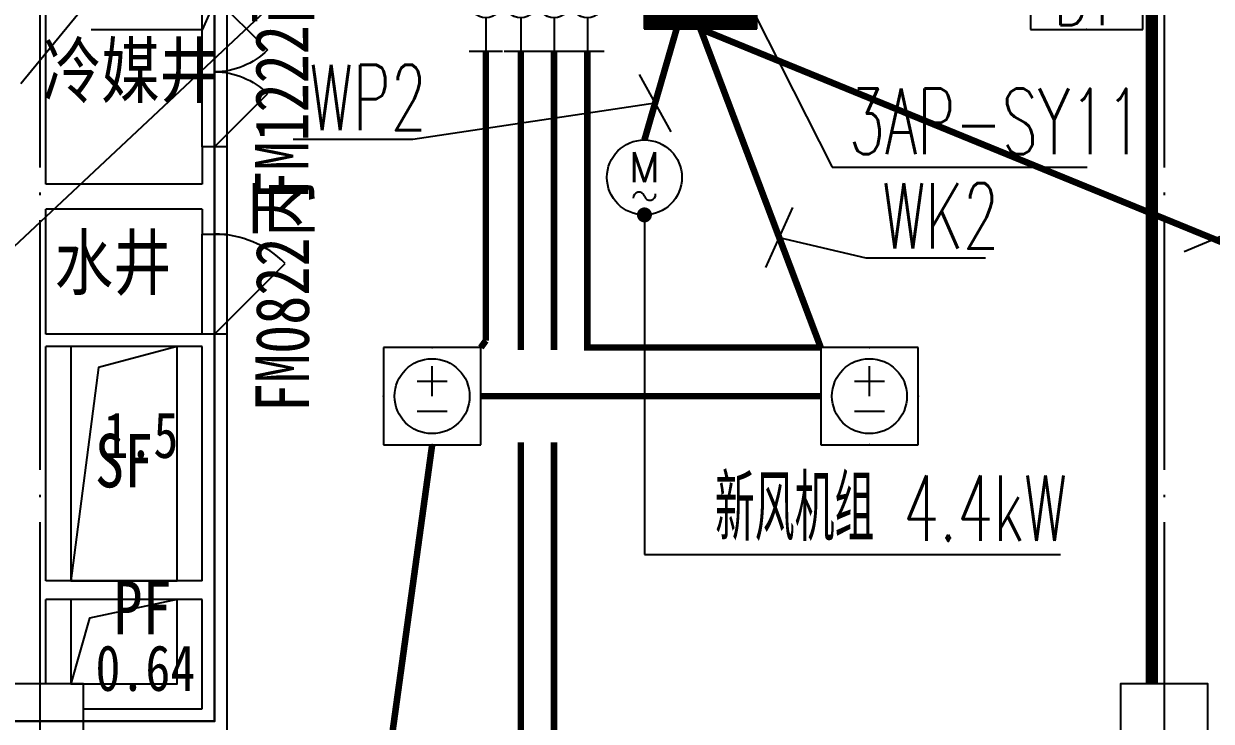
# Model space of a CAD drawing. Extents: x -233336 to 840473, y -28113 to 330904.
# Drawn here: x 32272 to 41776, y 186000 to 191585 of the extents above; entities that cross this region are included whole.
import ezdxf
from ezdxf.enums import TextEntityAlignment as Align
from ezdxf.xclip import XClip

# ---------------------------------------------------------------- set-up
doc = ezdxf.new("R2010")
doc.units = 0
doc.header["$LTSCALE"] = 1000
doc.header["$XCLIPFRAME"] = 2
for name, pattern in [('104-14# 核心筒$0$DOTE', [2.42, 2, -0.2, 0.02, -0.2]), ('DASH', [0.35, 0.25, -0.1]), ('X-104 14#平面$0$DASH', [0.35, 0.25, -0.1])]:
    doc.linetypes.add(name, pattern=pattern)
doc.layers.get('0').update_dxf_attribs({"linetype": 'CONTINUOUS'})
for name, color, linetype in [('104-14# 核心筒$0$02-TEXT_标注', 9, 'CONTINUOUS'), ('104-14# 核心筒$0$A-TECH_结构', 8, 'CONTINUOUS'), ('104-14# 核心筒$0$A_AXIS-轴线', 8, '104-14# 核心筒$0$DOTE'), ('104-14# 核心筒$0$A_STR-砌块墙', 7, 'CONTINUOUS'), ('104-14# 核心筒$0$A_STR-砼柱', 8, 'CONTINUOUS'), ('104-14# 核心筒$0$DOOR_FIRE', 8, 'CONTINUOUS'), ('104-14# 核心筒$0$DOOR_FIRE_TEXT', 7, 'CONTINUOUS'), ('DIM-动力', 80, 'CONTINUOUS'), ('DIM-插座', 80, 'CONTINUOUS'), ('DIM-箱柜', 80, 'CONTINUOUS'), ('EQUIP-动力', 80, 'CONTINUOUS'), ('EQUIP-照明', 80, 'CONTINUOUS'), ('EQUIP-箱柜', 80, 'CONTINUOUS'), ('WIRE-动力', 50, 'CONTINUOUS'), ('WIRE-动力控制', 160, 'DASH'), ('WIRE-插座', 160, 'CONTINUOUS'), ('X-104 14#平面$0$挡烟垂壁', 5, 'CONTINUOUS')]:
    doc.layers.add(name, color=color, linetype=linetype)
doc.layers.add('104-14# 核心筒$0$04-不打印_辅助线', color=8, linetype='CONTINUOUS', plot=False)
doc.layers.add('X-104 14#平面$0$000套内', color=8, linetype='CONTINUOUS', lineweight=30)
doc.styles.add('104-14# 核心筒$0$_TCH_SPACE', font='STXIHEI.TTF', dxfattribs={"width": 0.8, "height": 5})
doc.styles.add('104-14# 核心筒$0$_TCH_WINDOW', font='STXIHEI.TTF', dxfattribs={"width": 0.8, "height": 3.5})
doc.styles.add('104-14# 核心筒$0$Standard', font='STXIHEI.TTF', dxfattribs={"width": 0.8})
doc.styles.add('_TCH_LABEL', font='COMPLEX', dxfattribs={"bigfont": 'GBCBIG'})
doc.styles.add('_TEL_DIM', font='ROMANS2', dxfattribs={"width": 0.8, "height": 3.5, "bigfont": 'HZDF2'})
doc.styles.get("Standard").update_dxf_attribs({"font": 'GBENOR', "bigfont": 'GBCBIG'})

# ---------------------------------------------------------------- blocks, each defined once
blk = doc.blocks.new('$equip$00001811')
blk.add_circle((0, 0), 0.5)
for centre, radius, start, end in [((-0.073, -0.273), 0.0768, 17.2272, 184.2164), ((0.073, -0.227), 0.0769, 197.2591, 5.1179)]:
    blk.add_arc(centre, radius, start, end)
at = {"color": 7, "style": '_TEL_DIM'}
blk.add_attdef('$TEXT$', text='', height=0.4, dxfattribs=at).set_placement((0.001, 0.137), align=Align.MIDDLE_CENTER)
at = {"color": 7, "style": '_TEL_DIM', "flags": 1}
blk.add_attdef('A', text='', height=0.00002, dxfattribs=at).set_placement((0, 0), align=Align.MIDDLE_CENTER)
blk = doc.blocks.new('104-14# 核心筒$0$$DorLib2D$00000116')
at = {"color": 0}
for p, q in [((-0.5, 0), (-0.1464, 0.3536)), ((0.5, 0), (0.1464, 0.3536))]:
    blk.add_line(p, q, dxfattribs=at)
for centre, start, end in [((-0.5, 0), 0, 45), ((0.5, 0), 135, 180)]:
    blk.add_arc(centre, 0.5, start, end, dxfattribs=at)
blk = doc.blocks.new('104-14# 核心筒$0$$DorLib2D$00000114')
at = {"color": 0}
blk.add_line((0.5, 0), (-0.207, 0.707), dxfattribs=at)
blk.add_arc((0.5, 0), 1, 135, 180, dxfattribs=at)
blk = doc.blocks.new('_FZHK')
blk.add_lwpolyline([(-0.5, -0.5), (0.5, -0.5), (0.5, 0.5), (-0.5, 0.5)], close=True)
blk = doc.blocks.new('104-14# 核心筒')
at = {"layer": '104-14# 核心筒$0$A-TECH_结构'}
for points in [[(33500, 189000), (32650, 189000), (32650, 187125), (33500, 187125), (33500, 189000), (32871, 188832.1), (32650, 187125)], [(33500, 186975), (32650, 186975), (32650, 186300), (33500, 186300), (33500, 186975), (32798, 186825.1), (32650, 186300)]]:
    blk.add_lwpolyline(points, dxfattribs=at)
at = {"layer": '104-14# 核心筒$0$A_AXIS-轴线'}
for p, q in [((32400, 228733.6), (32400, 169654.9)), ((41400, 228733.6), (41400, 169654.9))]:
    blk.add_line(p, q, dxfattribs=at)
at = {"layer": '104-14# 核心筒$0$A_STR-砌块墙'}
for p, q in [((32450, 190300), (32450, 192200)), ((33900, 190600), (33700, 190600)), ((33700, 190600), (33700, 190300)), ((33900, 190200), (33900, 190600)), ((33700, 190300), (32450, 190300)), ((33900, 189900), (33900, 190200)), ((33700, 190100), (32450, 190100)), ((32450, 189100), (32450, 190100)), ((33700, 190100), (33700, 189900)), ((33700, 189900), (33900, 189900)), ((33700, 189100), (32450, 189100)), ((33900, 189100), (33700, 189100)), ((33900, 189050), (33900, 189100)), ((33900, 187050), (33900, 189050)), ((33700, 189000), (32450, 189000)), ((32450, 187125), (32450, 189000)), ((33700, 187125), (33700, 189000)), ((33700, 187125), (32450, 187125)), ((33900, 185900), (33900, 187050)), ((33700, 186975), (32450, 186975)), ((32450, 186300), (32450, 186975)), ((33700, 186100), (33700, 186975)), ((32750, 186100), (33700, 186100))]:
    blk.add_line(p, q, dxfattribs=at)
at = {"layer": '104-14# 核心筒$0$DOOR_FIRE'}
for p, q in [((33700, 190600), (33700, 191800)), ((33900, 190600), (33900, 191800)), ((33700, 189100), (33700, 189900)), ((33900, 189100), (33900, 189900))]:
    blk.add_line(p, q, dxfattribs=at)
at = {"layer": '104-14# 核心筒$0$A_STR-砼柱', "xscale": 700, "yscale": 800, "zscale": 800}
for p in [(32400, 185900), (41400, 185900)]:
    blk.add_blockref('_FZHK', p, dxfattribs=at)
at = {"layer": '104-14# 核心筒$0$DOOR_FIRE'}
ref = blk.add_blockref('104-14# 核心筒$0$$DorLib2D$00000116', (33800, 191200), dxfattribs=dict(at, xscale=1200, yscale=-1200, zscale=200, rotation=90.00000000036401))
ref.add_attrib('A', 'FM1222丙', (34550.8, 190175.9), dxfattribs={"layer": '104-14# 核心筒$0$DOOR_FIRE_TEXT', "height": 428.14, "rotation": 90, "style": '104-14# 核心筒$0$_TCH_WINDOW', "width": 0.8})
ref = blk.add_blockref('104-14# 核心筒$0$$DorLib2D$00000114', (33800, 189500), dxfattribs=dict(at, xscale=-800, yscale=-800, zscale=200, rotation=90.00000000036432))
ref.add_attrib('A', 'FM0822丙', (34555.1, 188475.9), dxfattribs={"layer": '104-14# 核心筒$0$DOOR_FIRE_TEXT', "height": 428.14, "rotation": 90, "style": '104-14# 核心筒$0$_TCH_WINDOW', "width": 0.8})
at = {"layer": '104-14# 核心筒$0$02-TEXT_标注', "style": '104-14# 核心筒$0$Standard', "width": 0.8}
for s, p in [('冷媒井', (32425.6, 190996.7)), ('水井', (32520, 189459.3)), ('SF', (32842.6, 187872.9)), ('PF', (32990, 186695.6))]:
    blk.add_text(s, height=428.14, dxfattribs=at).set_placement(p)
at = {"layer": '104-14# 核心筒$0$04-不打印_辅助线', "style": '104-14# 核心筒$0$_TCH_SPACE', "width": 0.8}
for s, p in [('1.5', (32910.6, 188108.3)), ('0.64', (32846.5, 186243.1))]:
    blk.add_text(s, height=366.98, dxfattribs=at).set_placement(p)
blk = doc.blocks.new('X-104 14#平面')
at = {"layer": 'X-104 14#平面$0$000套内'}
blk.add_lwpolyline([(59650, 177616.6), (53113.6, 177342.7), (53676.9, 179993), (17509.3, 179361.7), (21061.6, 191750), (22050, 191750), (22050, 186000), (23450, 186000), (23450, 184600), (29250, 184600), (29250, 186000), (33800, 186000), (33800, 192000), (41300, 192000), (41300, 196129.5), (59650, 196592.1)], close=True, dxfattribs=at)
at = {"layer": 'X-104 14#平面$0$挡烟垂壁', "linetype": 'X-104 14#平面$0$DASH', "ltscale": 2, "const_width": 100}
blk.add_lwpolyline([(41300, 191900), (41300, 186300)], dxfattribs=at)
ref = blk.add_blockref('104-14# 核心筒', (0, 0))
XClip(ref).set_block_clipping_path([(-38664.3623821461, -25500), (139216.5485069363, 330900)])
blk = doc.blocks.new('*X5')
at = {"color": 0}
for p, q in [((-250, 32.8), (-182.8, 100)), ((-250, 68.2), (-218.2, 100)), ((-247.5, 0), (-147.5, 100)), ((-212.1, 0), (-112.1, 100)), ((-176.8, 0), (-76.8, 100)), ((-141.4, 0), (-41.4, 100)), ((-106.1, 0), (-6.1, 100)), ((-70.7, 0), (29.3, 100)), ((-35.4, 0), (64.6, 100)), ((0, 0), (100, 100)), ((35.4, 0), (135.4, 100)), ((70.7, 0), (170.7, 100)), ((106.1, 0), (206.1, 100)), ((141.4, 0), (241.4, 100)), ((176.8, 0), (250, 73.2)), ((212.1, 0), (250, 37.9)), ((247.5, 0), (250, 2.5))]:
    blk.add_line(p, q, dxfattribs=at)
blk = doc.blocks.new('$equip$00001414')
for p, q in [((0.75, 0.6), (-0.75, 0.6)), ((-0.75, 0.6), (-0.75, 0)), ((0.75, 0), (0.75, 0.6)), ((-0.75, 0.3), (0.75, 0.3)), ((-0.75, 0), (0.75, 0))]:
    blk.add_line(p, q)
at = {"const_width": 0.3}
blk.add_lwpolyline([(-0.75, 0.15), (0.75, 0.15)], dxfattribs=at)
for p in [(0, 0.6), (-0.75, 0.3), (0.75, 0.3), (0, 0)]:
    blk.add_point(p)
at = {"xscale": 0.00300000000061118, "yscale": 0.00300000000061118, "zscale": 0.00300000000061118}
blk.add_blockref('*X5', (0, 0), dxfattribs=at)
at = {"style": '_TCH_LABEL', "flags": 9}
blk.add_attdef('A', (0, 0), '', height=0.00002, dxfattribs=at)
blk = doc.blocks.new('$equip$00001344')
for p, q in [((0.65, 0.65), (-0.65, 0.65)), ((-0.65, 0.65), (-0.65, -0.65)), ((0.65, -0.65), (0.65, 0.65)), ((0, 0), (0, 0.4)), ((-0.2, 0.2), (0.2, 0.2)), ((-0.2, -0.2), (0.2, -0.2)), ((-0.65, -0.65), (0.65, -0.65))]:
    blk.add_line(p, q)
blk.add_circle((0, 0), 0.5)
for p in [(0, 0.65), (-0.65, 0), (0.65, 0), (0, -0.65)]:
    blk.add_point(p)
at = {"flags": 9}
blk.add_attdef('A', (0, 0), '', height=0.00002, dxfattribs=at)
blk = doc.blocks.new('$equip$00002672')
for p, q in [((0.222, 0.889), (-0.222, 0.889)), ((0, 0.444), (0, 0.889))]:
    blk.add_line(p, q)
blk.add_circle((0, 0.222), 0.222)
for p in [(0, 0.889), (-0.222, 0.222), (0.222, 0.222), (0, 0)]:
    blk.add_point(p)
at = {"color": 7, "style": '_TEL_DIM', "flags": 1}
for tag in ['A', 'REMARK']:
    blk.add_attdef(tag, text='', height=0.00002, dxfattribs=at).set_placement((0, 0), align=Align.MIDDLE_CENTER)
blk = doc.blocks.new('$equip_U$00000398(HT0787)')
at = {"color": 3}
for p, q in [((0.75, 0.6), (-0.75, 0.6)), ((-0.75, 0.6), (-0.75, 0)), ((0.75, 0), (0.75, 0.6)), ((-0.75, 0), (0.75, 0))]:
    blk.add_line(p, q, dxfattribs=at)
for p in [(0, 0.6), (-0.75, 0.3), (0.75, 0.3)]:
    blk.add_point(p)
at = {"color": 7, "style": '_TEL_DIM'}
blk.add_attdef('$TEXT$', text='', height=0.5, dxfattribs=at).set_placement((0.016, 0.296), align=Align.MIDDLE_CENTER)
at = {"color": 7, "style": '_TEL_DIM', "flags": 1}
for tag in ['A', 'REMARK']:
    blk.add_attdef(tag, text='', height=0.000025, dxfattribs=at).set_placement((0, 0), align=Align.MIDDLE_CENTER)

msp = doc.modelspace()

# ---------------------------------------------------------------- linework, layer by layer
at = {"layer": 'DIM-动力', "color": 80}
for p, q in [((34685.5, 192140), (32151, 189758.3)), ((37239.8, 190054.4), (37239.8, 187334.5)), ((37239.8, 187334.5), (40568.8, 187334.5))]:
    msp.add_line(p, q, dxfattribs=at)
at = {"layer": 'DIM-动力'}
msp.add_line((37198.5, 191179.3), (37451.9, 190719.5), dxfattribs=at)
for points in [[(37325.2, 190949.4), (35387.5, 190657.1)], [(35387.5, 190657.1), (34429.8, 190657.1)]]:
    msp.add_lwpolyline(points, dxfattribs=at)
at = {"layer": 'DIM-动力', "color": 80, "const_width": 60}
msp.add_lwpolyline([(37239.8, 190084.4, 1), (37239.8, 190024.4, 1)], format="xyb", close=True, dxfattribs=at)
at = {"layer": 'DIM-插座', "color": 80}
for p, q in [((38210.4, 189634.2), (38426.7, 190112.6)), ((42044.3, 189961.2), (41560.1, 189758.3))]:
    msp.add_line(p, q, dxfattribs=at)
for points in [[(34082.5, 192394.6), (33700, 191535.4)], [(33700, 191535.4), (32811.8, 191535.4)], [(38318.6, 189873.4), (39010.8, 189709.8)], [(39010.8, 189709.8), (39968.5, 189709.8)]]:
    msp.add_lwpolyline(points, dxfattribs=at)
at = {"layer": 'DIM-箱柜'}
for p, q in [((33370.8, 192474.2), (32250, 191104.4)), ((38122.3, 191660), (38742.4, 190435.4)), ((38742.4, 190435.4), (40783.4, 190435.4))]:
    msp.add_line(p, q, dxfattribs=at)
at = {"layer": 'WIRE-动力', "color": 50, "const_width": 52.5}
msp.add_lwpolyline([(37239.8, 190654.4), (37497.3, 191544)], dxfattribs=at)
at = {"layer": 'WIRE-动力控制', "color": 160, "const_width": 52.5}
for points in [[(35970.5, 191366.7), (35970.5, 189047.6)], [(36250.4, 191366.7), (36250.4, 188972)], [(36517, 188972), (36517, 191366.7)], [(38650.8, 188992.9), (36783.7, 188992.9), (36783.7, 191366.7)], [(35970.5, 189047.6), (35930.8, 188992.9)], [(36250.4, 188233.7), (36250.4, 184587.1), (35430.8, 184587.1)], [(38650.8, 184587.1), (36517, 184587.1), (36517, 188233.7)]]:
    msp.add_lwpolyline(points, dxfattribs=at)
at = {"layer": 'WIRE-插座', "color": 160, "const_width": 52.5}
for points in [[(38650.8, 188992.9), (37688.2, 191544)], [(37688.2, 191544), (43650.8, 189102.9)], [(35930.8, 188602.9), (38650.8, 188602.9)], [(35540.8, 188212.9), (35040.8, 184587.1)]]:
    msp.add_lwpolyline(points, dxfattribs=at)

# ---------------------------------------------------------------- block references
msp.add_blockref('X-104 14#平面', (0, 0))
at = {"layer": 'EQUIP-动力', "color": 80, "xscale": 600, "yscale": 600, "zscale": 600}
msp.add_blockref('$equip$00001811', (37239.8, 190354.4), dxfattribs=at).add_auto_attribs({'$TEXT$': 'M'})
for p in [(35540.8, 188602.9), (39040.8, 188602.9)]:
    msp.add_blockref('$equip$00001344', p, dxfattribs=at)
at = {"layer": 'EQUIP-照明', "color": 80, "xscale": 600, "yscale": 600, "zscale": 600, "rotation": 180}
for p in [(35970.5, 191900), (36250.4, 191900), (36517, 191900), (36783.7, 191900)]:
    msp.add_blockref('$equip$00002672', p, dxfattribs=at)
at = {"layer": 'EQUIP-箱柜', "color": 80, "xscale": 600, "yscale": 600, "zscale": 600}
msp.add_blockref('$equip$00001414', (37688.2, 191544), dxfattribs=at)
at = {"layer": 'EQUIP-箱柜', "color": 80}
ref = msp.add_blockref('$equip_U$00000398(HT0787)', (40778.2, 191900), dxfattribs=dict(at, xscale=600, yscale=600, zscale=600, rotation=180))
ref.add_attrib('$TEXT$', 'DY', dxfattribs={"layer": '0', "color": 7, "height": 300, "style": '_TEL_DIM'}).set_placement((40768.7, 191722.5), align=Align.MIDDLE_CENTER)

# ---------------------------------------------------------------- texts
at = {"layer": 'DIM-动力', "color": 7, "style": '_TEL_DIM', "width": 0.64}
for s, p in [('WP2', (34561.1, 190732.1)), ('新风机组 4.4kW', (37803.5, 187443.7))]:
    msp.add_text(s, height=525, dxfattribs=at).set_placement(p)
at = {"layer": 'DIM-插座', "color": 7, "style": '_TEL_DIM', "width": 0.64}
msp.add_text('WK2', height=525, dxfattribs=at).set_placement((39142.1, 189784.8))
at = {"layer": 'DIM-箱柜', "color": 7, "style": '_TEL_DIM', "width": 0.64}
msp.add_text('3AP-SY11', height=525, dxfattribs=at).set_placement((38876.4, 190540.4))

doc.saveas('drawing.dxf')
